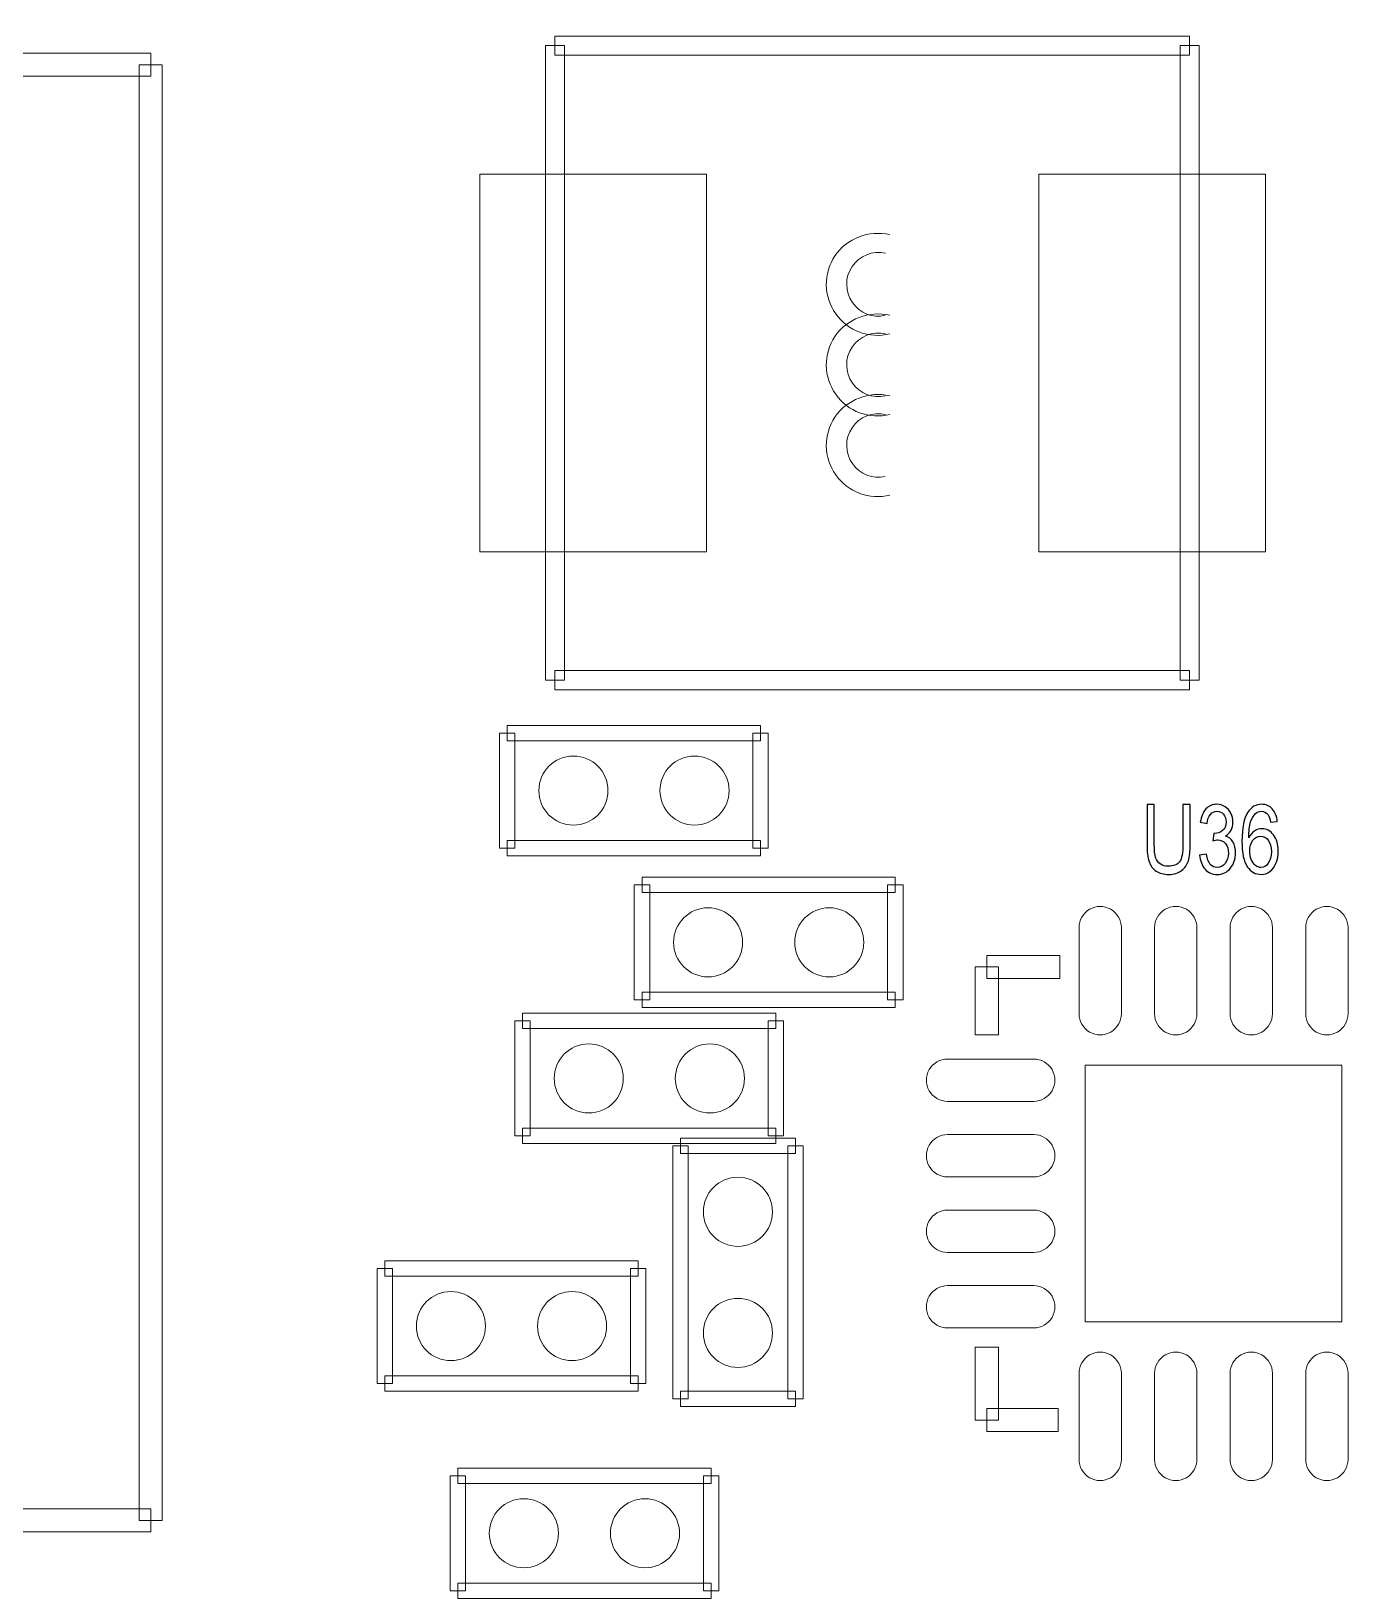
# Model space of a CAD drawing. Header units: millimetres. Extents: x -32 to 79, y -57 to 20.
# Drawn here: x 35.11 to 43.9, y -48.9 to -38.57 of the extents above; entities that cross this region are included whole.
import ezdxf

# ---------------------------------------------------------------- set-up
doc = ezdxf.new("R2010")
doc.units = ezdxf.units.MM
doc.header["$MEASUREMENT"] = 0
for name, color, linetype in [('BG_OUTLINE', 7, 'Continuous'), ('PG_SILKSCREEN_TOP', 7, 'Continuous'), ('PIN_TOP', 7, 'Continuous'), ('RD_SILKSCREEN_TOP', 7, 'Continuous')]:
    doc.layers.add(name, color=color, linetype=linetype)

msp = doc.modelspace()

# ---------------------------------------------------------------- linework, layer by layer
at = {"layer": 'BG_OUTLINE', "lineweight": 9}
msp.add_open_spline([(-31.5602, -57.3483), (-31.5602, -57.3483), (-31.5602, 2.6515), (-31.5602, 2.6515), (-31.5602, 2.6515), (-31.5602, 2.6515), (48.4395, 2.6515), (48.4395, 2.6515), (48.4395, 2.6515), (48.4395, 2.6515), (48.4395, -57.3483), (48.4395, -57.3483), (48.4395, -57.3483), (48.4395, -57.3483), (-31.5602, -57.3483), (-31.5602, -57.3483)], degree=3, knots=[0, 0, 0, 0, 0.25, 0.25, 0.25, 0.25, 0.5, 0.5, 0.5, 0.5, 0.75, 0.75, 0.75, 0.75, 1, 1, 1, 1], dxfattribs=at)
at = {"layer": 'PG_SILKSCREEN_TOP', "lineweight": 9}
for points, knots in [([(42.7774, -38.5986), (42.7774, -38.5986), (42.7774, -38.7256), (42.7774, -38.7256), (42.7774, -38.7256), (42.7774, -38.7256), (38.5772, -38.7256), (38.5772, -38.7256), (38.5772, -38.7256), (38.5772, -38.7256), (38.5772, -38.5986), (38.5772, -38.5986), (38.5772, -38.5986), (38.5772, -38.5986), (42.7774, -38.5986), (42.7774, -38.5986)], [0, 0, 0, 0, 0.25, 0.25, 0.25, 0.25, 0.5, 0.5, 0.5, 0.5, 0.75, 0.75, 0.75, 0.75, 1, 1, 1, 1]), ([(21.2669, -38.8647), (21.2669, -38.8647), (21.2669, -38.7123), (21.2669, -38.7123), (21.2669, -38.7123), (21.2669, -38.7123), (35.9018, -38.7123), (35.9018, -38.7123), (35.9018, -38.7123), (35.9018, -38.7123), (35.9018, -38.8647), (35.9018, -38.8647), (35.9018, -38.8647), (35.9018, -38.8647), (21.2669, -38.8647), (21.2669, -38.8647)], [0, 0, 0, 0, 0.25, 0.25, 0.25, 0.25, 0.5, 0.5, 0.5, 0.5, 0.75, 0.75, 0.75, 0.75, 1, 1, 1, 1]), ([(38.5137, -38.6621), (38.5137, -38.6621), (38.6407, -38.6621), (38.6407, -38.6621), (38.6407, -38.6621), (38.6407, -38.6621), (38.6407, -42.8622), (38.6407, -42.8622), (38.6407, -42.8622), (38.6407, -42.8622), (38.5137, -42.8622), (38.5137, -42.8622), (38.5137, -42.8622), (38.5137, -42.8622), (38.5137, -38.6621), (38.5137, -38.6621)], [0, 0, 0, 0, 0.25, 0.25, 0.25, 0.25, 0.5, 0.5, 0.5, 0.5, 0.75, 0.75, 0.75, 0.75, 1, 1, 1, 1]), ([(42.8409, -42.8622), (42.8409, -42.8622), (42.7139, -42.8622), (42.7139, -42.8622), (42.7139, -42.8622), (42.7139, -42.8622), (42.7139, -38.6621), (42.7139, -38.6621), (42.7139, -38.6621), (42.7139, -38.6621), (42.8409, -38.6621), (42.8409, -38.6621), (42.8409, -38.6621), (42.8409, -38.6621), (42.8409, -42.8622), (42.8409, -42.8622)], [0, 0, 0, 0, 0.25, 0.25, 0.25, 0.25, 0.5, 0.5, 0.5, 0.5, 0.75, 0.75, 0.75, 0.75, 1, 1, 1, 1]), ([(35.8256, -38.7885), (35.8256, -38.7885), (35.978, -38.7885), (35.978, -38.7885), (35.978, -38.7885), (35.978, -38.7885), (35.978, -48.4238), (35.978, -48.4238), (35.978, -48.4238), (35.978, -48.4238), (35.8256, -48.4238), (35.8256, -48.4238), (35.8256, -48.4238), (35.8256, -48.4238), (35.8256, -38.7885), (35.8256, -38.7885)], [0, 0, 0, 0, 0.25, 0.25, 0.25, 0.25, 0.5, 0.5, 0.5, 0.5, 0.75, 0.75, 0.75, 0.75, 1, 1, 1, 1]), ([(40.7943, -40.5697), (40.6585, -40.6039), (40.5157, -40.551), (40.435, -40.4366), (40.435, -40.4366), (40.3543, -40.3222), (40.3523, -40.1699), (40.43, -40.0535), (40.43, -40.0535), (40.5078, -39.937), (40.6563, -39.8821), (40.7929, -39.9128)], [0, 0, 0, 0, 0.3333333, 0.3333333, 0.3333333, 0.3333333, 0.6666667, 0.6666667, 0.6666667, 0.6666667, 1, 1, 1, 1]), ([(40.7649, -40.0367), (40.6802, -40.0172), (40.5923, -40.0519), (40.5437, -40.124), (40.5437, -40.124), (40.4951, -40.196), (40.4959, -40.2905), (40.5456, -40.3617), (40.5456, -40.3617), (40.5954, -40.433), (40.6792, -40.4673), (40.7635, -40.4465)], [0, 0, 0, 0, 0.3333333, 0.3333333, 0.3333333, 0.3333333, 0.6666667, 0.6666667, 0.6666667, 0.6666667, 1, 1, 1, 1]), ([(40.7943, -41.1031), (40.6585, -41.1373), (40.5157, -41.0844), (40.435, -40.97), (40.435, -40.97), (40.3543, -40.8556), (40.3523, -40.7033), (40.43, -40.5869), (40.43, -40.5869), (40.5078, -40.4704), (40.6563, -40.4155), (40.7929, -40.4462)], [0, 0, 0, 0, 0.3333333, 0.3333333, 0.3333333, 0.3333333, 0.6666667, 0.6666667, 0.6666667, 0.6666667, 1, 1, 1, 1]), ([(40.7649, -40.5701), (40.6802, -40.5506), (40.5923, -40.5853), (40.5437, -40.6574), (40.5437, -40.6574), (40.4951, -40.7294), (40.4959, -40.8239), (40.5456, -40.8951), (40.5456, -40.8951), (40.5954, -40.9664), (40.6792, -41.0007), (40.7635, -40.9799)], [0, 0, 0, 0, 0.3333333, 0.3333333, 0.3333333, 0.3333333, 0.6666667, 0.6666667, 0.6666667, 0.6666667, 1, 1, 1, 1]), ([(40.7943, -41.6365), (40.6585, -41.6707), (40.5157, -41.6178), (40.435, -41.5034), (40.435, -41.5034), (40.3543, -41.389), (40.3523, -41.2367), (40.43, -41.1203), (40.43, -41.1203), (40.5078, -41.0038), (40.6563, -40.9489), (40.7929, -40.9796)], [0, 0, 0, 0, 0.3333333, 0.3333333, 0.3333333, 0.3333333, 0.6666667, 0.6666667, 0.6666667, 0.6666667, 1, 1, 1, 1]), ([(40.7649, -41.1035), (40.6802, -41.084), (40.5923, -41.1187), (40.5437, -41.1908), (40.5437, -41.1908), (40.4951, -41.2628), (40.4959, -41.3573), (40.5456, -41.4285), (40.5456, -41.4285), (40.5954, -41.4998), (40.6792, -41.5341), (40.7635, -41.5133)], [0, 0, 0, 0, 0.3333333, 0.3333333, 0.3333333, 0.3333333, 0.6666667, 0.6666667, 0.6666667, 0.6666667, 1, 1, 1, 1]), ([(38.5772, -42.9257), (38.5772, -42.9257), (38.5772, -42.7987), (38.5772, -42.7987), (38.5772, -42.7987), (38.5772, -42.7987), (42.7774, -42.7987), (42.7774, -42.7987), (42.7774, -42.7987), (42.7774, -42.7987), (42.7774, -42.9257), (42.7774, -42.9257), (42.7774, -42.9257), (42.7774, -42.9257), (38.5772, -42.9257), (38.5772, -42.9257)], [0, 0, 0, 0, 0.25, 0.25, 0.25, 0.25, 0.5, 0.5, 0.5, 0.5, 0.75, 0.75, 0.75, 0.75, 1, 1, 1, 1]), ([(38.2617, -43.2628), (38.2617, -43.2628), (38.2617, -43.1612), (38.2617, -43.1612), (38.2617, -43.1612), (38.2617, -43.1612), (39.9381, -43.1612), (39.9381, -43.1612), (39.9381, -43.1612), (39.9381, -43.1612), (39.9381, -43.2628), (39.9381, -43.2628), (39.9381, -43.2628), (39.9381, -43.2628), (38.2617, -43.2628), (38.2617, -43.2628)], [0, 0, 0, 0, 0.25, 0.25, 0.25, 0.25, 0.5, 0.5, 0.5, 0.5, 0.75, 0.75, 0.75, 0.75, 1, 1, 1, 1]), ([(38.3125, -43.974), (38.3125, -43.974), (38.2109, -43.974), (38.2109, -43.974), (38.2109, -43.974), (38.2109, -43.974), (38.2109, -43.212), (38.2109, -43.212), (38.2109, -43.212), (38.2109, -43.212), (38.3125, -43.212), (38.3125, -43.212), (38.3125, -43.212), (38.3125, -43.212), (38.3125, -43.974), (38.3125, -43.974)], [0, 0, 0, 0, 0.25, 0.25, 0.25, 0.25, 0.5, 0.5, 0.5, 0.5, 0.75, 0.75, 0.75, 0.75, 1, 1, 1, 1]), ([(39.8873, -43.212), (39.8873, -43.212), (39.9889, -43.212), (39.9889, -43.212), (39.9889, -43.212), (39.9889, -43.212), (39.9889, -43.974), (39.9889, -43.974), (39.9889, -43.974), (39.9889, -43.974), (39.8873, -43.974), (39.8873, -43.974), (39.8873, -43.974), (39.8873, -43.974), (39.8873, -43.212), (39.8873, -43.212)], [0, 0, 0, 0, 0.25, 0.25, 0.25, 0.25, 0.5, 0.5, 0.5, 0.5, 0.75, 0.75, 0.75, 0.75, 1, 1, 1, 1]), ([(39.9381, -43.9232), (39.9381, -43.9232), (39.9381, -44.0248), (39.9381, -44.0248), (39.9381, -44.0248), (39.9381, -44.0248), (38.2617, -44.0248), (38.2617, -44.0248), (38.2617, -44.0248), (38.2617, -44.0248), (38.2617, -43.9232), (38.2617, -43.9232), (38.2617, -43.9232), (38.2617, -43.9232), (39.9381, -43.9232), (39.9381, -43.9232)], [0, 0, 0, 0, 0.25, 0.25, 0.25, 0.25, 0.5, 0.5, 0.5, 0.5, 0.75, 0.75, 0.75, 0.75, 1, 1, 1, 1]), ([(39.2041, -44.9785), (39.2041, -44.9785), (39.1025, -44.9785), (39.1025, -44.9785), (39.1025, -44.9785), (39.1025, -44.9785), (39.1025, -44.2165), (39.1025, -44.2165), (39.1025, -44.2165), (39.1025, -44.2165), (39.2041, -44.2165), (39.2041, -44.2165), (39.2041, -44.2165), (39.2041, -44.2165), (39.2041, -44.9785), (39.2041, -44.9785)], [0, 0, 0, 0, 0.25, 0.25, 0.25, 0.25, 0.5, 0.5, 0.5, 0.5, 0.75, 0.75, 0.75, 0.75, 1, 1, 1, 1]), ([(39.1533, -44.2673), (39.1533, -44.2673), (39.1533, -44.1657), (39.1533, -44.1657), (39.1533, -44.1657), (39.1533, -44.1657), (40.8297, -44.1657), (40.8297, -44.1657), (40.8297, -44.1657), (40.8297, -44.1657), (40.8297, -44.2673), (40.8297, -44.2673), (40.8297, -44.2673), (40.8297, -44.2673), (39.1533, -44.2673), (39.1533, -44.2673)], [0, 0, 0, 0, 0.25, 0.25, 0.25, 0.25, 0.5, 0.5, 0.5, 0.5, 0.75, 0.75, 0.75, 0.75, 1, 1, 1, 1]), ([(40.7789, -44.2165), (40.7789, -44.2165), (40.8805, -44.2165), (40.8805, -44.2165), (40.8805, -44.2165), (40.8805, -44.2165), (40.8805, -44.9785), (40.8805, -44.9785), (40.8805, -44.9785), (40.8805, -44.9785), (40.7789, -44.9785), (40.7789, -44.9785), (40.7789, -44.9785), (40.7789, -44.9785), (40.7789, -44.2165), (40.7789, -44.2165)], [0, 0, 0, 0, 0.25, 0.25, 0.25, 0.25, 0.5, 0.5, 0.5, 0.5, 0.75, 0.75, 0.75, 0.75, 1, 1, 1, 1]), ([(41.9173, -44.6836), (41.9173, -44.6836), (41.9173, -44.836), (41.9173, -44.836), (41.9173, -44.836), (41.9173, -44.836), (41.4352, -44.836), (41.4352, -44.836), (41.4352, -44.836), (41.4352, -44.836), (41.4352, -44.6836), (41.4352, -44.6836), (41.4352, -44.6836), (41.4352, -44.6836), (41.9173, -44.6836), (41.9173, -44.6836)], [0, 0, 0, 0, 0.25, 0.25, 0.25, 0.25, 0.5, 0.5, 0.5, 0.5, 0.75, 0.75, 0.75, 0.75, 1, 1, 1, 1]), ([(41.359, -44.7598), (41.359, -44.7598), (41.5114, -44.7598), (41.5114, -44.7598), (41.5114, -44.7598), (41.5114, -44.7598), (41.5114, -45.2092), (41.5114, -45.2092), (41.5114, -45.2092), (41.5114, -45.2092), (41.359, -45.2092), (41.359, -45.2092), (41.359, -45.2092), (41.359, -45.2092), (41.359, -44.7598), (41.359, -44.7598)], [0, 0, 0, 0, 0.25, 0.25, 0.25, 0.25, 0.5, 0.5, 0.5, 0.5, 0.75, 0.75, 0.75, 0.75, 1, 1, 1, 1]), ([(40.8297, -44.9277), (40.8297, -44.9277), (40.8297, -45.0293), (40.8297, -45.0293), (40.8297, -45.0293), (40.8297, -45.0293), (39.1533, -45.0293), (39.1533, -45.0293), (39.1533, -45.0293), (39.1533, -45.0293), (39.1533, -44.9277), (39.1533, -44.9277), (39.1533, -44.9277), (39.1533, -44.9277), (40.8297, -44.9277), (40.8297, -44.9277)], [0, 0, 0, 0, 0.25, 0.25, 0.25, 0.25, 0.5, 0.5, 0.5, 0.5, 0.75, 0.75, 0.75, 0.75, 1, 1, 1, 1]), ([(38.4141, -45.879), (38.4141, -45.879), (38.3125, -45.879), (38.3125, -45.879), (38.3125, -45.879), (38.3125, -45.879), (38.3125, -45.117), (38.3125, -45.117), (38.3125, -45.117), (38.3125, -45.117), (38.4141, -45.117), (38.4141, -45.117), (38.4141, -45.117), (38.4141, -45.117), (38.4141, -45.879), (38.4141, -45.879)], [0, 0, 0, 0, 0.25, 0.25, 0.25, 0.25, 0.5, 0.5, 0.5, 0.5, 0.75, 0.75, 0.75, 0.75, 1, 1, 1, 1]), ([(38.3633, -45.1678), (38.3633, -45.1678), (38.3633, -45.0662), (38.3633, -45.0662), (38.3633, -45.0662), (38.3633, -45.0662), (40.0397, -45.0662), (40.0397, -45.0662), (40.0397, -45.0662), (40.0397, -45.0662), (40.0397, -45.1678), (40.0397, -45.1678), (40.0397, -45.1678), (40.0397, -45.1678), (38.3633, -45.1678), (38.3633, -45.1678)], [0, 0, 0, 0, 0.25, 0.25, 0.25, 0.25, 0.5, 0.5, 0.5, 0.5, 0.75, 0.75, 0.75, 0.75, 1, 1, 1, 1]), ([(39.9889, -45.117), (39.9889, -45.117), (40.0905, -45.117), (40.0905, -45.117), (40.0905, -45.117), (40.0905, -45.117), (40.0905, -45.879), (40.0905, -45.879), (40.0905, -45.879), (40.0905, -45.879), (39.9889, -45.879), (39.9889, -45.879), (39.9889, -45.879), (39.9889, -45.879), (39.9889, -45.117), (39.9889, -45.117)], [0, 0, 0, 0, 0.25, 0.25, 0.25, 0.25, 0.5, 0.5, 0.5, 0.5, 0.75, 0.75, 0.75, 0.75, 1, 1, 1, 1]), ([(40.0397, -45.8282), (40.0397, -45.8282), (40.0397, -45.9298), (40.0397, -45.9298), (40.0397, -45.9298), (40.0397, -45.9298), (38.3633, -45.9298), (38.3633, -45.9298), (38.3633, -45.9298), (38.3633, -45.9298), (38.3633, -45.8282), (38.3633, -45.8282), (38.3633, -45.8282), (38.3633, -45.8282), (40.0397, -45.8282), (40.0397, -45.8282)], [0, 0, 0, 0, 0.25, 0.25, 0.25, 0.25, 0.5, 0.5, 0.5, 0.5, 0.75, 0.75, 0.75, 0.75, 1, 1, 1, 1]), ([(39.4581, -47.6201), (39.4581, -47.6201), (39.3565, -47.6201), (39.3565, -47.6201), (39.3565, -47.6201), (39.3565, -47.6201), (39.3565, -45.9437), (39.3565, -45.9437), (39.3565, -45.9437), (39.3565, -45.9437), (39.4581, -45.9437), (39.4581, -45.9437), (39.4581, -45.9437), (39.4581, -45.9437), (39.4581, -47.6201), (39.4581, -47.6201)], [0, 0, 0, 0, 0.25, 0.25, 0.25, 0.25, 0.5, 0.5, 0.5, 0.5, 0.75, 0.75, 0.75, 0.75, 1, 1, 1, 1]), ([(39.4073, -45.9945), (39.4073, -45.9945), (39.4073, -45.8929), (39.4073, -45.8929), (39.4073, -45.8929), (39.4073, -45.8929), (40.1693, -45.8929), (40.1693, -45.8929), (40.1693, -45.8929), (40.1693, -45.8929), (40.1693, -45.9945), (40.1693, -45.9945), (40.1693, -45.9945), (40.1693, -45.9945), (39.4073, -45.9945), (39.4073, -45.9945)], [0, 0, 0, 0, 0.25, 0.25, 0.25, 0.25, 0.5, 0.5, 0.5, 0.5, 0.75, 0.75, 0.75, 0.75, 1, 1, 1, 1]), ([(40.1185, -45.9437), (40.1185, -45.9437), (40.2201, -45.9437), (40.2201, -45.9437), (40.2201, -45.9437), (40.2201, -45.9437), (40.2201, -47.6201), (40.2201, -47.6201), (40.2201, -47.6201), (40.2201, -47.6201), (40.1185, -47.6201), (40.1185, -47.6201), (40.1185, -47.6201), (40.1185, -47.6201), (40.1185, -45.9437), (40.1185, -45.9437)], [0, 0, 0, 0, 0.25, 0.25, 0.25, 0.25, 0.5, 0.5, 0.5, 0.5, 0.75, 0.75, 0.75, 0.75, 1, 1, 1, 1]), ([(37.4515, -46.8073), (37.4515, -46.8073), (37.4515, -46.7057), (37.4515, -46.7057), (37.4515, -46.7057), (37.4515, -46.7057), (39.1279, -46.7057), (39.1279, -46.7057), (39.1279, -46.7057), (39.1279, -46.7057), (39.1279, -46.8073), (39.1279, -46.8073), (39.1279, -46.8073), (39.1279, -46.8073), (37.4515, -46.8073), (37.4515, -46.8073)], [0, 0, 0, 0, 0.25, 0.25, 0.25, 0.25, 0.5, 0.5, 0.5, 0.5, 0.75, 0.75, 0.75, 0.75, 1, 1, 1, 1]), ([(37.5023, -47.5185), (37.5023, -47.5185), (37.4007, -47.5185), (37.4007, -47.5185), (37.4007, -47.5185), (37.4007, -47.5185), (37.4007, -46.7565), (37.4007, -46.7565), (37.4007, -46.7565), (37.4007, -46.7565), (37.5023, -46.7565), (37.5023, -46.7565), (37.5023, -46.7565), (37.5023, -46.7565), (37.5023, -47.5185), (37.5023, -47.5185)], [0, 0, 0, 0, 0.25, 0.25, 0.25, 0.25, 0.5, 0.5, 0.5, 0.5, 0.75, 0.75, 0.75, 0.75, 1, 1, 1, 1]), ([(39.0771, -46.7565), (39.0771, -46.7565), (39.1787, -46.7565), (39.1787, -46.7565), (39.1787, -46.7565), (39.1787, -46.7565), (39.1787, -47.5185), (39.1787, -47.5185), (39.1787, -47.5185), (39.1787, -47.5185), (39.0771, -47.5185), (39.0771, -47.5185), (39.0771, -47.5185), (39.0771, -47.5185), (39.0771, -46.7565), (39.0771, -46.7565)], [0, 0, 0, 0, 0.25, 0.25, 0.25, 0.25, 0.5, 0.5, 0.5, 0.5, 0.75, 0.75, 0.75, 0.75, 1, 1, 1, 1]), ([(41.359, -47.278), (41.359, -47.278), (41.5114, -47.278), (41.5114, -47.278), (41.5114, -47.278), (41.5114, -47.278), (41.5114, -47.7601), (41.5114, -47.7601), (41.5114, -47.7601), (41.5114, -47.7601), (41.359, -47.7601), (41.359, -47.7601), (41.359, -47.7601), (41.359, -47.7601), (41.359, -47.278), (41.359, -47.278)], [0, 0, 0, 0, 0.25, 0.25, 0.25, 0.25, 0.5, 0.5, 0.5, 0.5, 0.75, 0.75, 0.75, 0.75, 1, 1, 1, 1]), ([(39.1279, -47.4677), (39.1279, -47.4677), (39.1279, -47.5693), (39.1279, -47.5693), (39.1279, -47.5693), (39.1279, -47.5693), (37.4515, -47.5693), (37.4515, -47.5693), (37.4515, -47.5693), (37.4515, -47.5693), (37.4515, -47.4677), (37.4515, -47.4677), (37.4515, -47.4677), (37.4515, -47.4677), (39.1279, -47.4677), (39.1279, -47.4677)], [0, 0, 0, 0, 0.25, 0.25, 0.25, 0.25, 0.5, 0.5, 0.5, 0.5, 0.75, 0.75, 0.75, 0.75, 1, 1, 1, 1]), ([(40.1693, -47.5693), (40.1693, -47.5693), (40.1693, -47.6709), (40.1693, -47.6709), (40.1693, -47.6709), (40.1693, -47.6709), (39.4073, -47.6709), (39.4073, -47.6709), (39.4073, -47.6709), (39.4073, -47.6709), (39.4073, -47.5693), (39.4073, -47.5693), (39.4073, -47.5693), (39.4073, -47.5693), (40.1693, -47.5693), (40.1693, -47.5693)], [0, 0, 0, 0, 0.25, 0.25, 0.25, 0.25, 0.5, 0.5, 0.5, 0.5, 0.75, 0.75, 0.75, 0.75, 1, 1, 1, 1]), ([(41.4352, -47.8363), (41.4352, -47.8363), (41.4352, -47.6839), (41.4352, -47.6839), (41.4352, -47.6839), (41.4352, -47.6839), (41.9082, -47.6839), (41.9082, -47.6839), (41.9082, -47.6839), (41.9082, -47.6839), (41.9082, -47.8363), (41.9082, -47.8363), (41.9082, -47.8363), (41.9082, -47.8363), (41.4352, -47.8363), (41.4352, -47.8363)], [0, 0, 0, 0, 0.25, 0.25, 0.25, 0.25, 0.5, 0.5, 0.5, 0.5, 0.75, 0.75, 0.75, 0.75, 1, 1, 1, 1]), ([(37.9849, -48.8901), (37.9849, -48.8901), (37.8833, -48.8901), (37.8833, -48.8901), (37.8833, -48.8901), (37.8833, -48.8901), (37.8833, -48.1281), (37.8833, -48.1281), (37.8833, -48.1281), (37.8833, -48.1281), (37.9849, -48.1281), (37.9849, -48.1281), (37.9849, -48.1281), (37.9849, -48.1281), (37.9849, -48.8901), (37.9849, -48.8901)], [0, 0, 0, 0, 0.25, 0.25, 0.25, 0.25, 0.5, 0.5, 0.5, 0.5, 0.75, 0.75, 0.75, 0.75, 1, 1, 1, 1]), ([(37.9341, -48.1789), (37.9341, -48.1789), (37.9341, -48.0773), (37.9341, -48.0773), (37.9341, -48.0773), (37.9341, -48.0773), (39.6105, -48.0773), (39.6105, -48.0773), (39.6105, -48.0773), (39.6105, -48.0773), (39.6105, -48.1789), (39.6105, -48.1789), (39.6105, -48.1789), (39.6105, -48.1789), (37.9341, -48.1789), (37.9341, -48.1789)], [0, 0, 0, 0, 0.25, 0.25, 0.25, 0.25, 0.5, 0.5, 0.5, 0.5, 0.75, 0.75, 0.75, 0.75, 1, 1, 1, 1]), ([(39.5597, -48.1281), (39.5597, -48.1281), (39.6613, -48.1281), (39.6613, -48.1281), (39.6613, -48.1281), (39.6613, -48.1281), (39.6613, -48.8901), (39.6613, -48.8901), (39.6613, -48.8901), (39.6613, -48.8901), (39.5597, -48.8901), (39.5597, -48.8901), (39.5597, -48.8901), (39.5597, -48.8901), (39.5597, -48.1281), (39.5597, -48.1281)], [0, 0, 0, 0, 0.25, 0.25, 0.25, 0.25, 0.5, 0.5, 0.5, 0.5, 0.75, 0.75, 0.75, 0.75, 1, 1, 1, 1]), ([(35.9018, -48.3476), (35.9018, -48.3476), (35.9018, -48.5), (35.9018, -48.5), (35.9018, -48.5), (35.9018, -48.5), (22.1559, -48.5), (22.1559, -48.5), (22.1559, -48.5), (22.1559, -48.5), (22.1559, -48.3476), (22.1559, -48.3476), (22.1559, -48.3476), (22.1559, -48.3476), (35.9018, -48.3476), (35.9018, -48.3476)], [0, 0, 0, 0, 0.25, 0.25, 0.25, 0.25, 0.5, 0.5, 0.5, 0.5, 0.75, 0.75, 0.75, 0.75, 1, 1, 1, 1]), ([(39.6105, -48.8393), (39.6105, -48.8393), (39.6105, -48.9409), (39.6105, -48.9409), (39.6105, -48.9409), (39.6105, -48.9409), (37.9341, -48.9409), (37.9341, -48.9409), (37.9341, -48.9409), (37.9341, -48.9409), (37.9341, -48.8393), (37.9341, -48.8393), (37.9341, -48.8393), (37.9341, -48.8393), (39.6105, -48.8393), (39.6105, -48.8393)], [0, 0, 0, 0, 0.25, 0.25, 0.25, 0.25, 0.5, 0.5, 0.5, 0.5, 0.75, 0.75, 0.75, 0.75, 1, 1, 1, 1])]:
    msp.add_open_spline(points, degree=3, knots=knots, dxfattribs=at)
at = {"layer": 'PIN_TOP', "lineweight": 9}
for points, knots in [([(39.5792, -39.5121), (39.5792, -39.5121), (39.5792, -42.0122), (39.5792, -42.0122), (39.5792, -42.0122), (39.5792, -42.0122), (38.0791, -42.0122), (38.0791, -42.0122), (38.0791, -42.0122), (38.0791, -42.0122), (38.0791, -39.5121), (38.0791, -39.5121), (38.0791, -39.5121), (38.0791, -39.5121), (39.5792, -39.5121), (39.5792, -39.5121)], [0, 0, 0, 0, 0.25, 0.25, 0.25, 0.25, 0.5, 0.5, 0.5, 0.5, 0.75, 0.75, 0.75, 0.75, 1, 1, 1, 1]), ([(43.2793, -39.5121), (43.2793, -39.5121), (43.2793, -42.0122), (43.2793, -42.0122), (43.2793, -42.0122), (43.2793, -42.0122), (41.7791, -42.0122), (41.7791, -42.0122), (41.7791, -42.0122), (41.7791, -42.0122), (41.7791, -39.5121), (41.7791, -39.5121), (41.7791, -39.5121), (41.7791, -39.5121), (43.2793, -39.5121), (43.2793, -39.5121)], [0, 0, 0, 0, 0.25, 0.25, 0.25, 0.25, 0.5, 0.5, 0.5, 0.5, 0.75, 0.75, 0.75, 0.75, 1, 1, 1, 1]), ([(38.9277, -43.593), (38.9277, -43.4667), (38.8254, -43.3644), (38.6991, -43.3644), (38.6991, -43.3644), (38.5729, -43.3644), (38.4705, -43.4667), (38.4705, -43.593), (38.4705, -43.593), (38.4705, -43.7192), (38.5729, -43.8216), (38.6991, -43.8216), (38.6991, -43.8216), (38.8254, -43.8216), (38.9277, -43.7192), (38.9277, -43.593)], [0, 0, 0, 0, 0.25, 0.25, 0.25, 0.25, 0.5, 0.5, 0.5, 0.5, 0.75, 0.75, 0.75, 0.75, 1, 1, 1, 1]), ([(39.7294, -43.593), (39.7294, -43.4667), (39.627, -43.3644), (39.5008, -43.3644), (39.5008, -43.3644), (39.3745, -43.3644), (39.2722, -43.4667), (39.2722, -43.593), (39.2722, -43.593), (39.2722, -43.7192), (39.3745, -43.8216), (39.5008, -43.8216), (39.5008, -43.8216), (39.627, -43.8216), (39.7294, -43.7192), (39.7294, -43.593)], [0, 0, 0, 0, 0.25, 0.25, 0.25, 0.25, 0.5, 0.5, 0.5, 0.5, 0.75, 0.75, 0.75, 0.75, 1, 1, 1, 1]), ([(39.8193, -44.5975), (39.8193, -44.4713), (39.7169, -44.3689), (39.5907, -44.3689), (39.5907, -44.3689), (39.4644, -44.3689), (39.3621, -44.4713), (39.3621, -44.5975), (39.3621, -44.5975), (39.3621, -44.7238), (39.4644, -44.8261), (39.5907, -44.8261), (39.5907, -44.8261), (39.7169, -44.8261), (39.8193, -44.7238), (39.8193, -44.5975)], [0, 0, 0, 0, 0.25, 0.25, 0.25, 0.25, 0.5, 0.5, 0.5, 0.5, 0.75, 0.75, 0.75, 0.75, 1, 1, 1, 1]), ([(40.6209, -44.5975), (40.6209, -44.4713), (40.5186, -44.3689), (40.3923, -44.3689), (40.3923, -44.3689), (40.266, -44.3689), (40.1637, -44.4713), (40.1637, -44.5975), (40.1637, -44.5975), (40.1637, -44.7238), (40.266, -44.8261), (40.3923, -44.8261), (40.3923, -44.8261), (40.5186, -44.8261), (40.6209, -44.7238), (40.6209, -44.5975)], [0, 0, 0, 0, 0.25, 0.25, 0.25, 0.25, 0.5, 0.5, 0.5, 0.5, 0.75, 0.75, 0.75, 0.75, 1, 1, 1, 1]), ([(42.0452, -45.07), (42.0452, -45.07), (42.0452, -44.5), (42.0452, -44.5), (42.0452, -44.5), (42.0452, -44.4499), (42.0719, -44.4037), (42.1152, -44.3787), (42.1152, -44.3787), (42.1586, -44.3537), (42.212, -44.3537), (42.2553, -44.3787), (42.2553, -44.3787), (42.2987, -44.4037), (42.3254, -44.4499), (42.3254, -44.5), (42.3254, -44.5), (42.3254, -44.5), (42.3254, -45.07), (42.3254, -45.07), (42.3254, -45.07), (42.3254, -45.12), (42.2987, -45.1663), (42.2553, -45.1913), (42.2553, -45.1913), (42.212, -45.2163), (42.1586, -45.2163), (42.1152, -45.1913), (42.1152, -45.1913), (42.0719, -45.1663), (42.0452, -45.12), (42.0452, -45.07)], [0, 0, 0, 0, 0.125, 0.125, 0.125, 0.125, 0.25, 0.25, 0.25, 0.25, 0.375, 0.375, 0.375, 0.375, 0.5, 0.5, 0.5, 0.5, 0.625, 0.625, 0.625, 0.625, 0.75, 0.75, 0.75, 0.75, 0.875, 0.875, 0.875, 0.875, 1, 1, 1, 1]), ([(42.5453, -45.07), (42.5453, -45.07), (42.5453, -44.5), (42.5453, -44.5), (42.5453, -44.5), (42.5453, -44.4499), (42.572, -44.4037), (42.6154, -44.3787), (42.6154, -44.3787), (42.6587, -44.3537), (42.7121, -44.3537), (42.7555, -44.3787), (42.7555, -44.3787), (42.7988, -44.4037), (42.8255, -44.4499), (42.8255, -44.5), (42.8255, -44.5), (42.8255, -44.5), (42.8255, -45.07), (42.8255, -45.07), (42.8255, -45.07), (42.8255, -45.12), (42.7988, -45.1663), (42.7555, -45.1913), (42.7555, -45.1913), (42.7121, -45.2163), (42.6587, -45.2163), (42.6154, -45.1913), (42.6154, -45.1913), (42.572, -45.1663), (42.5453, -45.12), (42.5453, -45.07)], [0, 0, 0, 0, 0.125, 0.125, 0.125, 0.125, 0.25, 0.25, 0.25, 0.25, 0.375, 0.375, 0.375, 0.375, 0.5, 0.5, 0.5, 0.5, 0.625, 0.625, 0.625, 0.625, 0.75, 0.75, 0.75, 0.75, 0.875, 0.875, 0.875, 0.875, 1, 1, 1, 1]), ([(43.0452, -45.07), (43.0452, -45.07), (43.0452, -44.5), (43.0452, -44.5), (43.0452, -44.5), (43.0452, -44.4499), (43.0719, -44.4037), (43.1152, -44.3787), (43.1152, -44.3787), (43.1586, -44.3537), (43.212, -44.3537), (43.2553, -44.3787), (43.2553, -44.3787), (43.2987, -44.4037), (43.3254, -44.4499), (43.3254, -44.5), (43.3254, -44.5), (43.3254, -44.5), (43.3254, -45.07), (43.3254, -45.07), (43.3254, -45.07), (43.3254, -45.12), (43.2987, -45.1663), (43.2553, -45.1913), (43.2553, -45.1913), (43.212, -45.2163), (43.1586, -45.2163), (43.1152, -45.1913), (43.1152, -45.1913), (43.0719, -45.1663), (43.0452, -45.12), (43.0452, -45.07)], [0, 0, 0, 0, 0.125, 0.125, 0.125, 0.125, 0.25, 0.25, 0.25, 0.25, 0.375, 0.375, 0.375, 0.375, 0.5, 0.5, 0.5, 0.5, 0.625, 0.625, 0.625, 0.625, 0.75, 0.75, 0.75, 0.75, 0.875, 0.875, 0.875, 0.875, 1, 1, 1, 1]), ([(43.5453, -45.07), (43.5453, -45.07), (43.5453, -44.5), (43.5453, -44.5), (43.5453, -44.5), (43.5453, -44.4499), (43.572, -44.4037), (43.6154, -44.3787), (43.6154, -44.3787), (43.6587, -44.3537), (43.7121, -44.3537), (43.7555, -44.3787), (43.7555, -44.3787), (43.7988, -44.4037), (43.8255, -44.4499), (43.8255, -44.5), (43.8255, -44.5), (43.8255, -44.5), (43.8255, -45.07), (43.8255, -45.07), (43.8255, -45.07), (43.8255, -45.12), (43.7988, -45.1663), (43.7555, -45.1913), (43.7555, -45.1913), (43.7121, -45.2163), (43.6587, -45.2163), (43.6154, -45.1913), (43.6154, -45.1913), (43.572, -45.1663), (43.5453, -45.12), (43.5453, -45.07)], [0, 0, 0, 0, 0.125, 0.125, 0.125, 0.125, 0.25, 0.25, 0.25, 0.25, 0.375, 0.375, 0.375, 0.375, 0.5, 0.5, 0.5, 0.5, 0.625, 0.625, 0.625, 0.625, 0.75, 0.75, 0.75, 0.75, 0.875, 0.875, 0.875, 0.875, 1, 1, 1, 1]), ([(39.0293, -45.498), (39.0293, -45.3717), (38.927, -45.2694), (38.8007, -45.2694), (38.8007, -45.2694), (38.6745, -45.2694), (38.5721, -45.3717), (38.5721, -45.498), (38.5721, -45.498), (38.5721, -45.6242), (38.6745, -45.7266), (38.8007, -45.7266), (38.8007, -45.7266), (38.927, -45.7266), (39.0293, -45.6242), (39.0293, -45.498)], [0, 0, 0, 0, 0.25, 0.25, 0.25, 0.25, 0.5, 0.5, 0.5, 0.5, 0.75, 0.75, 0.75, 0.75, 1, 1, 1, 1]), ([(39.831, -45.498), (39.831, -45.3717), (39.7286, -45.2694), (39.6024, -45.2694), (39.6024, -45.2694), (39.4761, -45.2694), (39.3738, -45.3717), (39.3738, -45.498), (39.3738, -45.498), (39.3738, -45.6242), (39.4761, -45.7266), (39.6024, -45.7266), (39.6024, -45.7266), (39.7286, -45.7266), (39.831, -45.6242), (39.831, -45.498)], [0, 0, 0, 0, 0.25, 0.25, 0.25, 0.25, 0.5, 0.5, 0.5, 0.5, 0.75, 0.75, 0.75, 0.75, 1, 1, 1, 1]), ([(41.1754, -45.3698), (41.1754, -45.3698), (41.7454, -45.3698), (41.7454, -45.3698), (41.7454, -45.3698), (41.7954, -45.3698), (41.8416, -45.3965), (41.8667, -45.4399), (41.8667, -45.4399), (41.8917, -45.4832), (41.8917, -45.5366), (41.8667, -45.5799), (41.8667, -45.5799), (41.8416, -45.6233), (41.7954, -45.65), (41.7454, -45.65), (41.7454, -45.65), (41.7454, -45.65), (41.1754, -45.65), (41.1754, -45.65), (41.1754, -45.65), (41.1253, -45.65), (41.0791, -45.6233), (41.0541, -45.5799), (41.0541, -45.5799), (41.029, -45.5366), (41.029, -45.4832), (41.0541, -45.4399), (41.0541, -45.4399), (41.0791, -45.3965), (41.1253, -45.3698), (41.1754, -45.3698)], [0, 0, 0, 0, 0.125, 0.125, 0.125, 0.125, 0.25, 0.25, 0.25, 0.25, 0.375, 0.375, 0.375, 0.375, 0.5, 0.5, 0.5, 0.5, 0.625, 0.625, 0.625, 0.625, 0.75, 0.75, 0.75, 0.75, 0.875, 0.875, 0.875, 0.875, 1, 1, 1, 1]), ([(43.7854, -45.4099), (43.7854, -45.4099), (43.7854, -47.11), (43.7854, -47.11), (43.7854, -47.11), (43.7854, -47.11), (42.0853, -47.11), (42.0853, -47.11), (42.0853, -47.11), (42.0853, -47.11), (42.0853, -45.4099), (42.0853, -45.4099), (42.0853, -45.4099), (42.0853, -45.4099), (43.7854, -45.4099), (43.7854, -45.4099)], [0, 0, 0, 0, 0.25, 0.25, 0.25, 0.25, 0.5, 0.5, 0.5, 0.5, 0.75, 0.75, 0.75, 0.75, 1, 1, 1, 1]), ([(41.1754, -45.8699), (41.1754, -45.8699), (41.7454, -45.8699), (41.7454, -45.8699), (41.7454, -45.8699), (41.7954, -45.8699), (41.8416, -45.8966), (41.8667, -45.94), (41.8667, -45.94), (41.8917, -45.9833), (41.8917, -46.0367), (41.8667, -46.0801), (41.8667, -46.0801), (41.8416, -46.1234), (41.7954, -46.1501), (41.7454, -46.1501), (41.7454, -46.1501), (41.7454, -46.1501), (41.1754, -46.1501), (41.1754, -46.1501), (41.1754, -46.1501), (41.1253, -46.1501), (41.0791, -46.1234), (41.0541, -46.0801), (41.0541, -46.0801), (41.029, -46.0367), (41.029, -45.9833), (41.0541, -45.94), (41.0541, -45.94), (41.0791, -45.8966), (41.1253, -45.8699), (41.1754, -45.8699)], [0, 0, 0, 0, 0.125, 0.125, 0.125, 0.125, 0.25, 0.25, 0.25, 0.25, 0.375, 0.375, 0.375, 0.375, 0.5, 0.5, 0.5, 0.5, 0.625, 0.625, 0.625, 0.625, 0.75, 0.75, 0.75, 0.75, 0.875, 0.875, 0.875, 0.875, 1, 1, 1, 1]), ([(40.0169, -46.3811), (40.0169, -46.2549), (39.9145, -46.1525), (39.7883, -46.1525), (39.7883, -46.1525), (39.662, -46.1525), (39.5597, -46.2549), (39.5597, -46.3811), (39.5597, -46.3811), (39.5597, -46.5074), (39.662, -46.6097), (39.7883, -46.6097), (39.7883, -46.6097), (39.9145, -46.6097), (40.0169, -46.5074), (40.0169, -46.3811)], [0, 0, 0, 0, 0.25, 0.25, 0.25, 0.25, 0.5, 0.5, 0.5, 0.5, 0.75, 0.75, 0.75, 0.75, 1, 1, 1, 1]), ([(41.1754, -46.3698), (41.1754, -46.3698), (41.7454, -46.3698), (41.7454, -46.3698), (41.7454, -46.3698), (41.7954, -46.3698), (41.8416, -46.3965), (41.8667, -46.4398), (41.8667, -46.4398), (41.8917, -46.4832), (41.8917, -46.5366), (41.8667, -46.5799), (41.8667, -46.5799), (41.8416, -46.6233), (41.7954, -46.65), (41.7454, -46.65), (41.7454, -46.65), (41.7454, -46.65), (41.1754, -46.65), (41.1754, -46.65), (41.1754, -46.65), (41.1253, -46.65), (41.0791, -46.6233), (41.0541, -46.5799), (41.0541, -46.5799), (41.029, -46.5366), (41.029, -46.4832), (41.0541, -46.4398), (41.0541, -46.4398), (41.0791, -46.3965), (41.1253, -46.3698), (41.1754, -46.3698)], [0, 0, 0, 0, 0.125, 0.125, 0.125, 0.125, 0.25, 0.25, 0.25, 0.25, 0.375, 0.375, 0.375, 0.375, 0.5, 0.5, 0.5, 0.5, 0.625, 0.625, 0.625, 0.625, 0.75, 0.75, 0.75, 0.75, 0.875, 0.875, 0.875, 0.875, 1, 1, 1, 1]), ([(38.1175, -47.1375), (38.1175, -47.0113), (38.0151, -46.9089), (37.8889, -46.9089), (37.8889, -46.9089), (37.7626, -46.9089), (37.6603, -47.0113), (37.6603, -47.1375), (37.6603, -47.1375), (37.6603, -47.2638), (37.7626, -47.3661), (37.8889, -47.3661), (37.8889, -47.3661), (38.0151, -47.3661), (38.1175, -47.2638), (38.1175, -47.1375)], [0, 0, 0, 0, 0.25, 0.25, 0.25, 0.25, 0.5, 0.5, 0.5, 0.5, 0.75, 0.75, 0.75, 0.75, 1, 1, 1, 1]), ([(38.9191, -47.1375), (38.9191, -47.0113), (38.8168, -46.9089), (38.6905, -46.9089), (38.6905, -46.9089), (38.5642, -46.9089), (38.4619, -47.0113), (38.4619, -47.1375), (38.4619, -47.1375), (38.4619, -47.2638), (38.5642, -47.3661), (38.6905, -47.3661), (38.6905, -47.3661), (38.8168, -47.3661), (38.9191, -47.2638), (38.9191, -47.1375)], [0, 0, 0, 0, 0.25, 0.25, 0.25, 0.25, 0.5, 0.5, 0.5, 0.5, 0.75, 0.75, 0.75, 0.75, 1, 1, 1, 1]), ([(41.1754, -46.8699), (41.1754, -46.8699), (41.7454, -46.8699), (41.7454, -46.8699), (41.7454, -46.8699), (41.7954, -46.8699), (41.8416, -46.8966), (41.8667, -46.94), (41.8667, -46.94), (41.8917, -46.9833), (41.8917, -47.0367), (41.8667, -47.0801), (41.8667, -47.0801), (41.8416, -47.1234), (41.7954, -47.1501), (41.7454, -47.1501), (41.7454, -47.1501), (41.7454, -47.1501), (41.1754, -47.1501), (41.1754, -47.1501), (41.1754, -47.1501), (41.1253, -47.1501), (41.0791, -47.1234), (41.0541, -47.0801), (41.0541, -47.0801), (41.029, -47.0367), (41.029, -46.9833), (41.0541, -46.94), (41.0541, -46.94), (41.0791, -46.8966), (41.1253, -46.8699), (41.1754, -46.8699)], [0, 0, 0, 0, 0.125, 0.125, 0.125, 0.125, 0.25, 0.25, 0.25, 0.25, 0.375, 0.375, 0.375, 0.375, 0.5, 0.5, 0.5, 0.5, 0.625, 0.625, 0.625, 0.625, 0.75, 0.75, 0.75, 0.75, 0.875, 0.875, 0.875, 0.875, 1, 1, 1, 1]), ([(40.0169, -47.1827), (40.0169, -47.0565), (39.9145, -46.9541), (39.7883, -46.9541), (39.7883, -46.9541), (39.662, -46.9541), (39.5597, -47.0565), (39.5597, -47.1827), (39.5597, -47.1827), (39.5597, -47.309), (39.662, -47.4113), (39.7883, -47.4113), (39.7883, -47.4113), (39.9145, -47.4113), (40.0169, -47.309), (40.0169, -47.1827)], [0, 0, 0, 0, 0.25, 0.25, 0.25, 0.25, 0.5, 0.5, 0.5, 0.5, 0.75, 0.75, 0.75, 0.75, 1, 1, 1, 1]), ([(42.0452, -48.0199), (42.0452, -48.0199), (42.0452, -47.4499), (42.0452, -47.4499), (42.0452, -47.4499), (42.0452, -47.3999), (42.0719, -47.3537), (42.1152, -47.3286), (42.1152, -47.3286), (42.1586, -47.3036), (42.212, -47.3036), (42.2553, -47.3286), (42.2553, -47.3286), (42.2987, -47.3537), (42.3254, -47.3999), (42.3254, -47.4499), (42.3254, -47.4499), (42.3254, -47.4499), (42.3254, -48.0199), (42.3254, -48.0199), (42.3254, -48.0199), (42.3254, -48.07), (42.2987, -48.1162), (42.2553, -48.1412), (42.2553, -48.1412), (42.212, -48.1663), (42.1586, -48.1663), (42.1152, -48.1412), (42.1152, -48.1412), (42.0719, -48.1162), (42.0452, -48.07), (42.0452, -48.0199)], [0, 0, 0, 0, 0.125, 0.125, 0.125, 0.125, 0.25, 0.25, 0.25, 0.25, 0.375, 0.375, 0.375, 0.375, 0.5, 0.5, 0.5, 0.5, 0.625, 0.625, 0.625, 0.625, 0.75, 0.75, 0.75, 0.75, 0.875, 0.875, 0.875, 0.875, 1, 1, 1, 1]), ([(42.5453, -48.0199), (42.5453, -48.0199), (42.5453, -47.4499), (42.5453, -47.4499), (42.5453, -47.4499), (42.5453, -47.3999), (42.572, -47.3537), (42.6154, -47.3286), (42.6154, -47.3286), (42.6587, -47.3036), (42.7121, -47.3036), (42.7555, -47.3286), (42.7555, -47.3286), (42.7988, -47.3537), (42.8255, -47.3999), (42.8255, -47.4499), (42.8255, -47.4499), (42.8255, -47.4499), (42.8255, -48.0199), (42.8255, -48.0199), (42.8255, -48.0199), (42.8255, -48.07), (42.7988, -48.1162), (42.7555, -48.1412), (42.7555, -48.1412), (42.7121, -48.1663), (42.6587, -48.1663), (42.6154, -48.1412), (42.6154, -48.1412), (42.572, -48.1162), (42.5453, -48.07), (42.5453, -48.0199)], [0, 0, 0, 0, 0.125, 0.125, 0.125, 0.125, 0.25, 0.25, 0.25, 0.25, 0.375, 0.375, 0.375, 0.375, 0.5, 0.5, 0.5, 0.5, 0.625, 0.625, 0.625, 0.625, 0.75, 0.75, 0.75, 0.75, 0.875, 0.875, 0.875, 0.875, 1, 1, 1, 1]), ([(43.0452, -48.0199), (43.0452, -48.0199), (43.0452, -47.4499), (43.0452, -47.4499), (43.0452, -47.4499), (43.0452, -47.3999), (43.0719, -47.3537), (43.1152, -47.3286), (43.1152, -47.3286), (43.1586, -47.3036), (43.212, -47.3036), (43.2553, -47.3286), (43.2553, -47.3286), (43.2987, -47.3537), (43.3254, -47.3999), (43.3254, -47.4499), (43.3254, -47.4499), (43.3254, -47.4499), (43.3254, -48.0199), (43.3254, -48.0199), (43.3254, -48.0199), (43.3254, -48.07), (43.2987, -48.1162), (43.2553, -48.1412), (43.2553, -48.1412), (43.212, -48.1663), (43.1586, -48.1663), (43.1152, -48.1412), (43.1152, -48.1412), (43.0719, -48.1162), (43.0452, -48.07), (43.0452, -48.0199)], [0, 0, 0, 0, 0.125, 0.125, 0.125, 0.125, 0.25, 0.25, 0.25, 0.25, 0.375, 0.375, 0.375, 0.375, 0.5, 0.5, 0.5, 0.5, 0.625, 0.625, 0.625, 0.625, 0.75, 0.75, 0.75, 0.75, 0.875, 0.875, 0.875, 0.875, 1, 1, 1, 1]), ([(43.5453, -48.0199), (43.5453, -48.0199), (43.5453, -47.4499), (43.5453, -47.4499), (43.5453, -47.4499), (43.5453, -47.3999), (43.572, -47.3537), (43.6154, -47.3286), (43.6154, -47.3286), (43.6587, -47.3036), (43.7121, -47.3036), (43.7555, -47.3286), (43.7555, -47.3286), (43.7988, -47.3537), (43.8255, -47.3999), (43.8255, -47.4499), (43.8255, -47.4499), (43.8255, -47.4499), (43.8255, -48.0199), (43.8255, -48.0199), (43.8255, -48.0199), (43.8255, -48.07), (43.7988, -48.1162), (43.7555, -48.1412), (43.7555, -48.1412), (43.7121, -48.1663), (43.6587, -48.1663), (43.6154, -48.1412), (43.6154, -48.1412), (43.572, -48.1162), (43.5453, -48.07), (43.5453, -48.0199)], [0, 0, 0, 0, 0.125, 0.125, 0.125, 0.125, 0.25, 0.25, 0.25, 0.25, 0.375, 0.375, 0.375, 0.375, 0.5, 0.5, 0.5, 0.5, 0.625, 0.625, 0.625, 0.625, 0.75, 0.75, 0.75, 0.75, 0.875, 0.875, 0.875, 0.875, 1, 1, 1, 1]), ([(38.6001, -48.5091), (38.6001, -48.3829), (38.4977, -48.2805), (38.3715, -48.2805), (38.3715, -48.2805), (38.2452, -48.2805), (38.1429, -48.3829), (38.1429, -48.5091), (38.1429, -48.5091), (38.1429, -48.6354), (38.2452, -48.7377), (38.3715, -48.7377), (38.3715, -48.7377), (38.4977, -48.7377), (38.6001, -48.6354), (38.6001, -48.5091)], [0, 0, 0, 0, 0.25, 0.25, 0.25, 0.25, 0.5, 0.5, 0.5, 0.5, 0.75, 0.75, 0.75, 0.75, 1, 1, 1, 1]), ([(39.4017, -48.5091), (39.4017, -48.3829), (39.2994, -48.2805), (39.1731, -48.2805), (39.1731, -48.2805), (39.0468, -48.2805), (38.9445, -48.3829), (38.9445, -48.5091), (38.9445, -48.5091), (38.9445, -48.6354), (39.0468, -48.7377), (39.1731, -48.7377), (39.1731, -48.7377), (39.2994, -48.7377), (39.4017, -48.6354), (39.4017, -48.5091)], [0, 0, 0, 0, 0.25, 0.25, 0.25, 0.25, 0.5, 0.5, 0.5, 0.5, 0.75, 0.75, 0.75, 0.75, 1, 1, 1, 1])]:
    msp.add_open_spline(points, degree=3, knots=knots, dxfattribs=at)
at = {"layer": 'RD_SILKSCREEN_TOP', "color": 8}
for points, knots in [([(42.7331, -43.6857), (42.7331, -43.6857), (42.7813, -43.6857), (42.7813, -43.6857), (42.7813, -43.6857), (42.7813, -43.6857), (42.7813, -43.9484), (42.7813, -43.9484), (42.7813, -43.9484), (42.7813, -43.994), (42.7771, -44.0303), (42.7688, -44.0572), (42.7688, -44.0572), (42.7605, -44.0841), (42.7456, -44.1059), (42.724, -44.1227), (42.724, -44.1227), (42.7024, -44.1397), (42.6742, -44.148), (42.6391, -44.148), (42.6391, -44.148), (42.6051, -44.148), (42.5771, -44.1407), (42.5555, -44.126), (42.5555, -44.126), (42.5339, -44.1114), (42.5183, -44.0901), (42.5091, -44.0623), (42.5091, -44.0623), (42.4999, -44.0345), (42.4953, -43.9966), (42.4953, -43.9484), (42.4953, -43.9484), (42.4953, -43.9484), (42.4953, -43.6857), (42.4953, -43.6857), (42.4953, -43.6857), (42.4953, -43.6857), (42.5434, -43.6857), (42.5434, -43.6857), (42.5434, -43.6857), (42.5434, -43.6857), (42.5434, -43.9481), (42.5434, -43.9481), (42.5434, -43.9481), (42.5434, -43.9876), (42.5463, -44.0167), (42.5522, -44.0353), (42.5522, -44.0353), (42.558, -44.054), (42.5682, -44.0684), (42.5824, -44.0786), (42.5824, -44.0786), (42.5967, -44.0888), (42.6142, -44.0938), (42.6349, -44.0938), (42.6349, -44.0938), (42.6703, -44.0938), (42.6955, -44.0838), (42.7106, -44.0637), (42.7106, -44.0637), (42.7255, -44.0437), (42.7331, -44.0052), (42.7331, -43.9481), (42.7331, -43.9481), (42.7331, -43.9481), (42.7331, -43.6857), (42.7331, -43.6857)], [0, 0, 0, 0, 0.0588235, 0.0588235, 0.0588235, 0.0588235, 0.1176471, 0.1176471, 0.1176471, 0.1176471, 0.1764706, 0.1764706, 0.1764706, 0.1764706, 0.2352941, 0.2352941, 0.2352941, 0.2352941, 0.2941176, 0.2941176, 0.2941176, 0.2941176, 0.3529412, 0.3529412, 0.3529412, 0.3529412, 0.4117647, 0.4117647, 0.4117647, 0.4117647, 0.4705882, 0.4705882, 0.4705882, 0.4705882, 0.5294118, 0.5294118, 0.5294118, 0.5294118, 0.5882353, 0.5882353, 0.5882353, 0.5882353, 0.6470588, 0.6470588, 0.6470588, 0.6470588, 0.7058824, 0.7058824, 0.7058824, 0.7058824, 0.7647059, 0.7647059, 0.7647059, 0.7647059, 0.8235294, 0.8235294, 0.8235294, 0.8235294, 0.8823529, 0.8823529, 0.8823529, 0.8823529, 0.9411765, 0.9411765, 0.9411765, 0.9411765, 1, 1, 1, 1]), ([(42.8436, -44.0203), (42.8436, -44.0203), (42.8881, -44.0129), (42.8881, -44.0129), (42.8881, -44.0129), (42.8933, -44.0445), (42.902, -44.0673), (42.9143, -44.0812), (42.9143, -44.0812), (42.9267, -44.0952), (42.9416, -44.1022), (42.9593, -44.1022), (42.9593, -44.1022), (42.9804, -44.1022), (42.9981, -44.0931), (43.0126, -44.0749), (43.0126, -44.0749), (43.027, -44.0567), (43.0343, -44.0341), (43.0343, -44.0073), (43.0343, -44.0073), (43.0343, -43.9817), (43.0276, -43.9605), (43.0142, -43.9439), (43.0142, -43.9439), (43.0008, -43.9273), (42.9837, -43.9189), (42.9631, -43.9189), (42.9631, -43.9189), (42.9546, -43.9189), (42.9441, -43.921), (42.9316, -43.9251), (42.9316, -43.9251), (42.9316, -43.9251), (42.9366, -43.8761), (42.9366, -43.8761), (42.9366, -43.8761), (42.9396, -43.8766), (42.9419, -43.8768), (42.9438, -43.8768), (42.9438, -43.8768), (42.9628, -43.8768), (42.9799, -43.8705), (42.9951, -43.8581), (42.9951, -43.8581), (43.0104, -43.8458), (43.018, -43.8266), (43.018, -43.8008), (43.018, -43.8008), (43.018, -43.7804), (43.0124, -43.7633), (43.0012, -43.75), (43.0012, -43.75), (42.9902, -43.7365), (42.9759, -43.7298), (42.9584, -43.7298), (42.9584, -43.7298), (42.941, -43.7298), (42.9265, -43.7367), (42.915, -43.7502), (42.915, -43.7502), (42.9034, -43.7639), (42.896, -43.7844), (42.8927, -43.8117), (42.8927, -43.8117), (42.8927, -43.8117), (42.848, -43.8017), (42.848, -43.8017), (42.848, -43.8017), (42.8535, -43.7643), (42.8659, -43.7353), (42.8852, -43.7147), (42.8852, -43.7147), (42.9046, -43.6942), (42.9286, -43.6838), (42.9574, -43.6838), (42.9574, -43.6838), (42.9772, -43.6838), (42.9955, -43.6892), (43.0122, -43.6998), (43.0122, -43.6998), (43.0288, -43.7105), (43.0416, -43.725), (43.0505, -43.7434), (43.0505, -43.7434), (43.0593, -43.7618), (43.0638, -43.7813), (43.0638, -43.8021), (43.0638, -43.8021), (43.0638, -43.8216), (43.0596, -43.8395), (43.0512, -43.8557), (43.0512, -43.8557), (43.0427, -43.8718), (43.0302, -43.8846), (43.0137, -43.8941), (43.0137, -43.8941), (43.0352, -43.9003), (43.0519, -43.9132), (43.0638, -43.9328), (43.0638, -43.9328), (43.0757, -43.9522), (43.0816, -43.9767), (43.0816, -44.006), (43.0816, -44.006), (43.0816, -44.0457), (43.0701, -44.0793), (43.0469, -44.107), (43.0469, -44.107), (43.0238, -44.1346), (42.9945, -44.1483), (42.9591, -44.1483), (42.9591, -44.1483), (42.9272, -44.1483), (42.9007, -44.1365), (42.8796, -44.1127), (42.8796, -44.1127), (42.8585, -44.089), (42.8465, -44.0582), (42.8436, -44.0203)], [0, 0, 0, 0, 0.0333333, 0.0333333, 0.0333333, 0.0333333, 0.0666667, 0.0666667, 0.0666667, 0.0666667, 0.1, 0.1, 0.1, 0.1, 0.1333333, 0.1333333, 0.1333333, 0.1333333, 0.1666667, 0.1666667, 0.1666667, 0.1666667, 0.2, 0.2, 0.2, 0.2, 0.2333333, 0.2333333, 0.2333333, 0.2333333, 0.2666667, 0.2666667, 0.2666667, 0.2666667, 0.3, 0.3, 0.3, 0.3, 0.3333333, 0.3333333, 0.3333333, 0.3333333, 0.3666667, 0.3666667, 0.3666667, 0.3666667, 0.4, 0.4, 0.4, 0.4, 0.4333333, 0.4333333, 0.4333333, 0.4333333, 0.4666667, 0.4666667, 0.4666667, 0.4666667, 0.5, 0.5, 0.5, 0.5, 0.5333333, 0.5333333, 0.5333333, 0.5333333, 0.5666667, 0.5666667, 0.5666667, 0.5666667, 0.6, 0.6, 0.6, 0.6, 0.6333333, 0.6333333, 0.6333333, 0.6333333, 0.6666667, 0.6666667, 0.6666667, 0.6666667, 0.7, 0.7, 0.7, 0.7, 0.7333333, 0.7333333, 0.7333333, 0.7333333, 0.7666667, 0.7666667, 0.7666667, 0.7666667, 0.8, 0.8, 0.8, 0.8, 0.8333333, 0.8333333, 0.8333333, 0.8333333, 0.8666667, 0.8666667, 0.8666667, 0.8666667, 0.9, 0.9, 0.9, 0.9, 0.9333333, 0.9333333, 0.9333333, 0.9333333, 0.9666667, 0.9666667, 0.9666667, 0.9666667, 1, 1, 1, 1]), ([(43.3574, -43.7971), (43.3574, -43.7971), (43.3131, -43.8014), (43.3131, -43.8014), (43.3131, -43.8014), (43.3091, -43.7795), (43.3035, -43.7635), (43.2962, -43.7537), (43.2962, -43.7537), (43.2841, -43.7377), (43.2692, -43.7298), (43.2515, -43.7298), (43.2515, -43.7298), (43.2373, -43.7298), (43.2249, -43.7347), (43.2141, -43.7447), (43.2141, -43.7447), (43.2001, -43.7575), (43.1889, -43.7762), (43.1808, -43.8008), (43.1808, -43.8008), (43.1728, -43.8253), (43.1685, -43.8604), (43.1682, -43.9059), (43.1682, -43.9059), (43.1789, -43.8855), (43.1921, -43.8702), (43.2077, -43.8603), (43.2077, -43.8603), (43.2232, -43.8504), (43.2395, -43.8454), (43.2565, -43.8454), (43.2565, -43.8454), (43.2863, -43.8454), (43.3117, -43.8591), (43.3325, -43.8865), (43.3325, -43.8865), (43.3534, -43.9139), (43.364, -43.9493), (43.364, -43.9927), (43.364, -43.9927), (43.364, -44.0212), (43.3589, -44.0477), (43.3491, -44.0722), (43.3491, -44.0722), (43.3393, -44.0967), (43.3257, -44.1155), (43.3085, -44.1286), (43.3085, -44.1286), (43.2914, -44.1416), (43.2719, -44.148), (43.2501, -44.148), (43.2501, -44.148), (43.2128, -44.148), (43.1825, -44.131), (43.159, -44.0967), (43.159, -44.0967), (43.1355, -44.0625), (43.1238, -44.0061), (43.1238, -43.9276), (43.1238, -43.9276), (43.1238, -43.8397), (43.1368, -43.7759), (43.1628, -43.736), (43.1628, -43.736), (43.1854, -43.7013), (43.2159, -43.6838), (43.2543, -43.6838), (43.2543, -43.6838), (43.2829, -43.6838), (43.3063, -43.6939), (43.3245, -43.714), (43.3245, -43.714), (43.3429, -43.734), (43.3538, -43.7617), (43.3574, -43.7971)], [0, 0, 0, 0, 0.0526316, 0.0526316, 0.0526316, 0.0526316, 0.1052632, 0.1052632, 0.1052632, 0.1052632, 0.1578947, 0.1578947, 0.1578947, 0.1578947, 0.2105263, 0.2105263, 0.2105263, 0.2105263, 0.2631579, 0.2631579, 0.2631579, 0.2631579, 0.3157895, 0.3157895, 0.3157895, 0.3157895, 0.3684211, 0.3684211, 0.3684211, 0.3684211, 0.4210526, 0.4210526, 0.4210526, 0.4210526, 0.4736842, 0.4736842, 0.4736842, 0.4736842, 0.5263158, 0.5263158, 0.5263158, 0.5263158, 0.5789474, 0.5789474, 0.5789474, 0.5789474, 0.6315789, 0.6315789, 0.6315789, 0.6315789, 0.6842105, 0.6842105, 0.6842105, 0.6842105, 0.7368421, 0.7368421, 0.7368421, 0.7368421, 0.7894737, 0.7894737, 0.7894737, 0.7894737, 0.8421053, 0.8421053, 0.8421053, 0.8421053, 0.8947368, 0.8947368, 0.8947368, 0.8947368, 0.9473684, 0.9473684, 0.9473684, 0.9473684, 1, 1, 1, 1]), ([(43.1752, -43.993), (43.1752, -44.0122), (43.1785, -44.0307), (43.1849, -44.0482), (43.1849, -44.0482), (43.1915, -44.0658), (43.2006, -44.0791), (43.2123, -44.0883), (43.2123, -44.0883), (43.2241, -44.0975), (43.2365, -44.1022), (43.2493, -44.1022), (43.2493, -44.1022), (43.2682, -44.1022), (43.2844, -44.0927), (43.2979, -44.0736), (43.2979, -44.0736), (43.3114, -44.0546), (43.3182, -44.0288), (43.3182, -43.9962), (43.3182, -43.9962), (43.3182, -43.9647), (43.3116, -43.94), (43.2981, -43.9219), (43.2981, -43.9219), (43.2848, -43.9038), (43.2679, -43.8948), (43.2476, -43.8948), (43.2476, -43.8948), (43.2274, -43.8948), (43.2103, -43.9038), (43.1962, -43.9219), (43.1962, -43.9219), (43.1821, -43.94), (43.1752, -43.9637), (43.1752, -43.993)], [0, 0, 0, 0, 0.1111111, 0.1111111, 0.1111111, 0.1111111, 0.2222222, 0.2222222, 0.2222222, 0.2222222, 0.3333333, 0.3333333, 0.3333333, 0.3333333, 0.4444444, 0.4444444, 0.4444444, 0.4444444, 0.5555556, 0.5555556, 0.5555556, 0.5555556, 0.6666667, 0.6666667, 0.6666667, 0.6666667, 0.7777778, 0.7777778, 0.7777778, 0.7777778, 0.8888889, 0.8888889, 0.8888889, 0.8888889, 1, 1, 1, 1])]:
    msp.add_open_spline(points, degree=3, knots=knots, dxfattribs=at)

doc.saveas('drawing.dxf')
